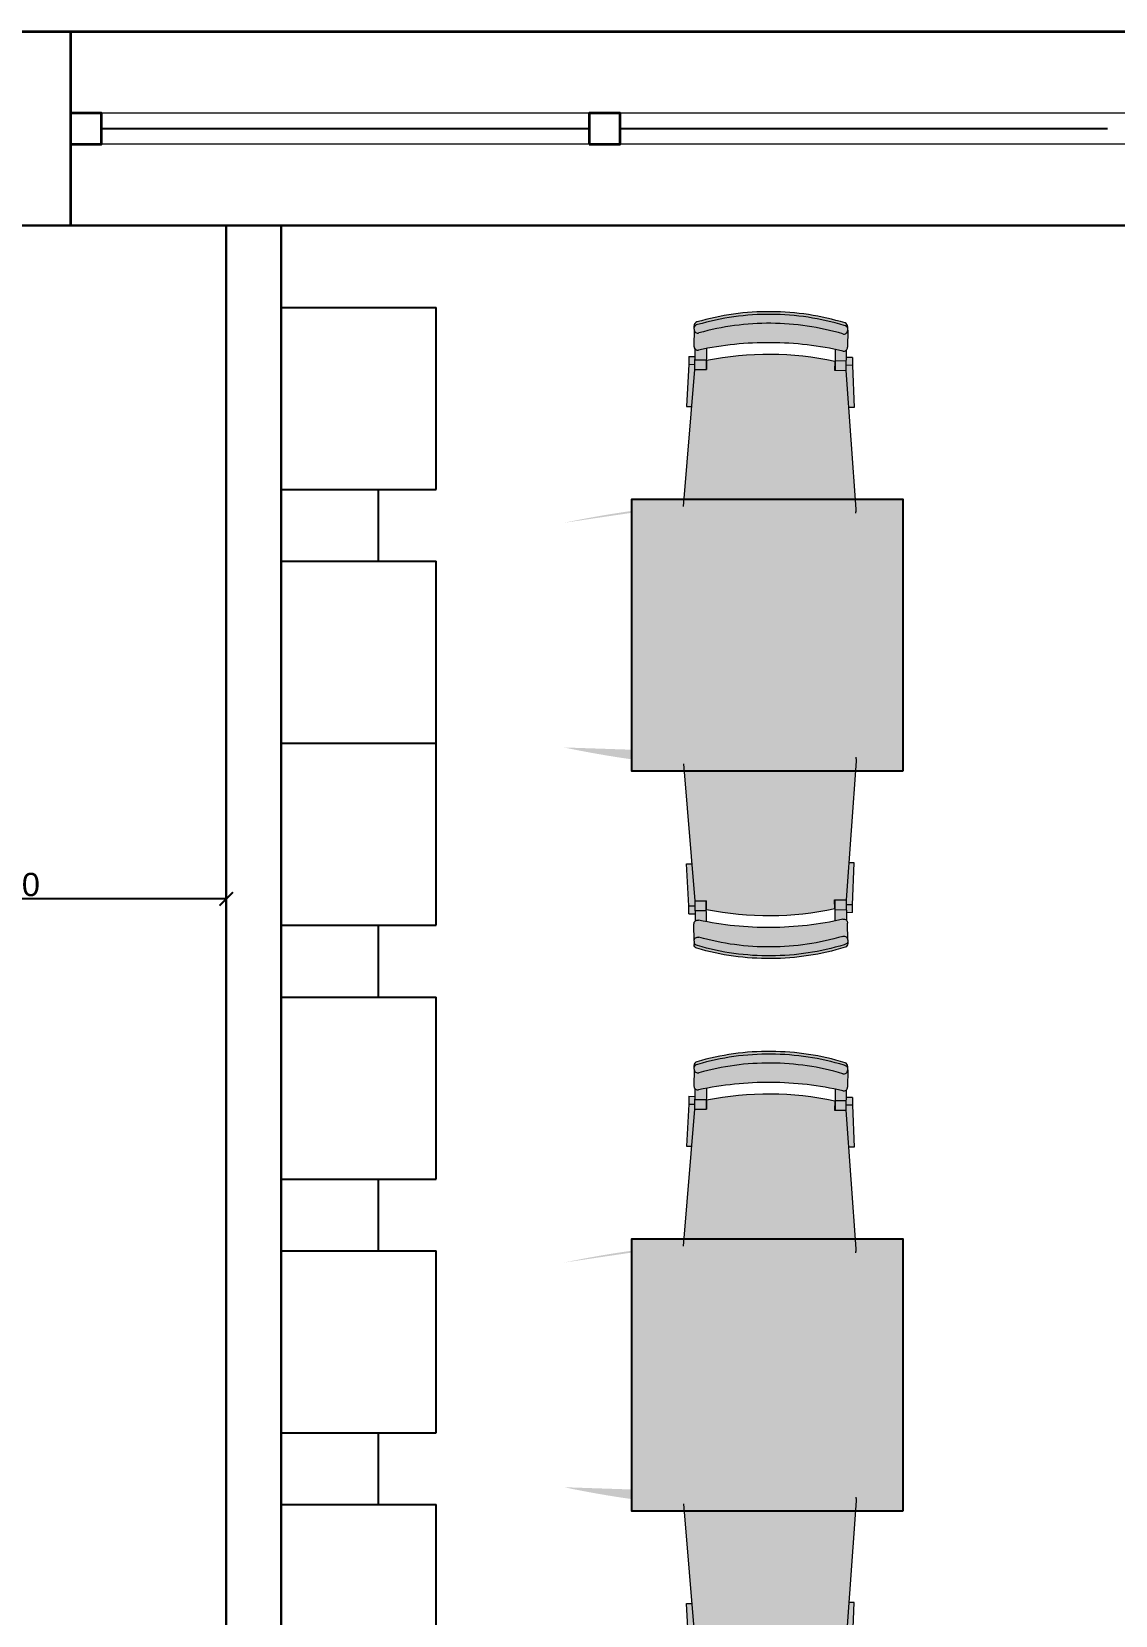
# Model space of a CAD drawing. Header units: millimetres. Extents: x -2729 to 15248, y -12439 to 5292.
# Drawn here: x 2791.4 to 3070.6, y -6640.1 to -6231.9 of the extents above; entities that cross this region are included whole.
import ezdxf

# ---------------------------------------------------------------- set-up
doc = ezdxf.new("R2010")
doc.units = ezdxf.units.MM
for name, color, linetype in [('0-Mek_vrf text', 7, 'Continuous'), ('S2000-002 Çizgi', 7, 'Continuous'), ('tefris', 39, 'Continuous')]:
    doc.layers.add(name, color=color, linetype=linetype)
for name, color, linetype, lineweight in [('CAM', 155, 'Continuous', 15), ('DUVAR', 7, 'Continuous', 30), ('DUVAR 2_Ном_пера__60', 7, 'Continuous', 35), ('pencere_Ном_пера__80', 7, 'Continuous', 13)]:
    doc.layers.add(name, color=color, linetype=linetype, lineweight=lineweight)
doc.layers.add('pencere_Ном_пера__135', color=7, linetype='Continuous', lineweight=35, true_color=0x583767)
doc.styles.get("Standard").update_dxf_attribs({"font": 'arial.ttf'})
doc.dimstyles.new('ISO-25', dxfattribs={"dimtxt": 6, "dimasz": 3.5, "dimexe": 1.25, "dimexo": 0.625, "dimtad": 1, "dimtxsty": 'Standard', "dimblk": 'ARCHTICK', "dimcen": 2.5, "dimadec": 0, "dimazin": 0, "dimtfac": 1, "dimtmove": 0, "dimatfit": 3, "dimfxl": 1, "dimarcsym": 0})

# ---------------------------------------------------------------- blocks, each defined once
blk = doc.blocks.new('dfgbdf')
at = {"layer": 'tefris', "color": 250, "lineweight": 9}
for p, q in [((-2454111.619684269, 525210.158802735), (-2454111.651142441, 525205.7704439993)), ((-2454111.619684269, 525210.158802735), (-2454111.651142441, 525205.7704439993)), ((-2454111.619684269, 525210.158802735), (-2454111.61313714, 525211.0721156007)), ((-2454072.020701715, 525209.8749354146), (-2454072.052159887, 525205.4865766789)), ((-2454072.020701715, 525209.8749354146), (-2454072.052159887, 525205.4865766789)), ((-2454072.020701715, 525209.8749354146), (-2454072.014154585, 525210.7882482801)), ((-2454111.393876919, 525199.8079857455), (-2454111.356269388, 525205.054168995)), ((-2454108.455731259, 525205.1188426953), (-2454108.493951429, 525199.7871974818)), ((-2454075.256584268, 525204.8808529217), (-2454075.294804439, 525199.5492077086)), ((-2454072.394878949, 525199.528419445), (-2454072.357271417, 525204.7746026947)), ((-2454114.364413285, 525164.5024694676), (-2454111.393876919, 525199.8079857455)), ((-2454112.999900517, 525201.1196209646), (-2454113.57778656, 525190.2564495396)), ((-2454112.985563781, 525203.1195695786), (-2454112.999900517, 525201.1196209646)), ((-2454112.999900517, 525201.1196209646), (-2454111.384557405, 525201.1080412957)), ((-2454112.985563781, 525203.1195695786), (-2454111.370220672, 525203.107989909)), ((-2454111.393876919, 525199.8079857455), (-2454108.393953999, 525199.7864806453)), ((-2454111.375956003, 525202.3079215129), (-2454108.476030512, 525202.2871332491)), ((-2454108.377466755, 525202.0864215513), (-2454108.393953999, 525199.7864806453)), ((-2454075.378314627, 525201.8498654515), (-2454075.394801869, 525199.5499245452)), ((-2454075.394801869, 525199.5499245452), (-2454072.394878949, 525199.528419445)), ((-2454075.276883522, 525202.0491434757), (-2454072.376958031, 525202.0283552122)), ((-2454069.8998299, 525163.7397039934), (-2454072.394878949, 525199.528419445)), ((-2454070.770216322, 525200.816895326), (-2454072.385559435, 525200.828474995)), ((-2454070.75587959, 525202.8168439397), (-2454072.371222701, 525202.8284236089)), ((-2454070.75587959, 525202.8168439397), (-2454070.770216322, 525200.816895326)), ((-2454070.770216322, 525200.816895326), (-2454070.348128059, 525189.946555534)), ((-2454113.57778656, 525190.2564495396), (-2454112.198356299, 525190.2465610235)), ((-2454070.348128059, 525189.946555534), (-2454071.727558321, 525189.95644405))]:
    blk.add_line(p, q, dxfattribs=at)
for centre, radius, start, end in [((-2454110.613162832, 525211.0649472337), 1, 106.424976356534, 179.5892793318425), ((-2454110.477309588, 525209.903743491), 1.465455548318734, 98.72199400806039, 127.3173746617995), ((-2454092.409191321, 525148.7779265486), 65.89265889045396, 89.45884940670703, 106.2935274857314), ((-2454092.409191321, 525148.7779265486), 65.19265889045396, 89.45884940670703, 106.2935274857314), ((-2454092.43093583, 525145.7446062912), 65.92605708526092, 89.4589154703867, 105.7679051027529), ((-2454092.130943537, 525145.7424557811), 65.92605708526092, 73.41065353881503, 89.71964317462334), ((-2454092.112385946, 525148.7757988839), 65.19265889045396, 72.8850311529628, 89.71970926283139), ((-2454092.109199028, 525148.7757760386), 65.89265889045396, 72.8850311529628, 89.71970926283139), ((-2454073.014128892, 525210.795416647), 1, 359.5892793318426, 72.75358231075933), ((-2454110.619709962, 525210.1516343682), 1, 179.5892793318425, 285.8993206494205), ((-2454110.95488347, 525210.5468397918), 0.6645643387296895, 128.1842560686453, 174.5564035868221), ((-2454073.020676022, 525209.8821037814), 1, 253.2792379985671, 359.5892793318426), ((-2454073.169802533, 525209.636302729), 1.465455548318734, 51.8611839938373, 80.45656463648214), ((-2454072.683058072, 525210.2724862649), 0.6645643387296895, 4.622155051725973, 50.99430259902947), ((-2454110.651168134, 525205.7632756322), 1, 179.5892793318425, 282.1716553241168), ((-2454092.605583447, 525121.3815767524), 85.28971260092196, 89.48851251595534, 102.0700716838015), ((-2454092.445793999, 525122.746649585), 80.92352941175771, 77.82438813700311, 101.3541705151467), ((-2454092.305591153, 525121.3794262424), 85.28971260092196, 77.10848695473183, 89.69004613117218), ((-2454073.052134194, 525205.4937450454), 1, 257.0069033155113, 359.5892793318426), ((-2454072.892565872, 525163.5310621646), 3, 344.9838835373608, 3.987984671885633)]:
    blk.add_arc(centre, radius, start, end, dxfattribs=at)
blk = doc.blocks.new('fgvbhfgjh')
h = blk.add_hatch(color=18)
h.set_gradient(color1=(8, 8, 8), color2=(145, 145, 145), one_color=1, tint=0.4099999964237213, name='INVCURVED')
h.paths.add_polyline_path([(-2451483.19880926, 521668.8699824771), (-2451413.19880926, 521668.8699824771), (-2451413.19880926, 521598.869982477), (-2451483.19880926, 521598.869982477)])
blk.add_lwpolyline([(-2451483.19880926, 521668.8699824771), (-2451413.19880926, 521668.8699824771), (-2451413.19880926, 521598.869982477), (-2451483.19880926, 521598.869982477), (-2451483.19880926, 521668.8699824771)])
blk = doc.blocks.new('mmmm')
at = {"layer": 'tefris'}
h = blk.add_hatch(color=18, dxfattribs=at)
h.set_gradient(color1=(8, 8, 8), color2=(92, 92, 92), one_color=1, tint=0.3600000143051147, name='CYLINDER')
edge = h.paths.add_edge_path()
edge.add_ellipse((-2457679.188082683, 522983.9656163464), major_axis=(-0.7071067817222897, 0.7071067817222896), ratio=0.9999999995503444, start_angle=224.6289349861511, end_angle=297.794258137757, ccw=False)
edge.add_line((-2457678.188103654, 522983.9591400851), (-2457678.19209032, 522983.4386288924))
edge.add_ellipse((-2457678.856640798, 522983.4429210727), major_axis=(0.4699179507806104, 0.4699179507806102), ratio=0.9999999992327752, start_angle=314.6299447237471, end_angle=369.2071047513651)
edge.add_ellipse((-2457679.342933607, 522982.8063922324), major_axis=(1.036233554988591, 1.036233554988591), ratio=0.9999999988766552, start_angle=8.340224815695624, end_angle=35.49723029684532)
edge.add_ellipse((-2457698.242316748, 522921.9324592913), major_axis=(46.09817118423729, 46.09817118423728), ratio=0.9999999999767026, start_angle=27.92569661727104, end_angle=44.76037470618905)
edge.add_ellipse((-2457698.539123553, 522921.9343762971), major_axis=(46.098171190294, 46.098171190294), ratio=0.9999999999654413, start_angle=44.49951486546471, end_angle=61.33419295303329)
edge.add_ellipse((-2457716.650621083, 522983.047354069), major_axis=(1.0362335564434, 1.0362335564434), ratio=0.9999999993428333, start_angle=53.76265933991045, end_angle=80.91966347774053)
edge.add_ellipse((-2457717.128651278, 522983.6901112522), major_axis=(-0.469917950441453, 0.469917950441453), ratio=0.9999999963918572, start_angle=-9.94721817048274, end_angle=39.59706914734291)
edge.add_line((-2457717.790263056, 522983.7526861261), (-2457717.787277593, 522984.2149197343))
edge.add_ellipse((-2457716.78729845, 522984.2084610986), major_axis=(0.7071067817655636, 0.7071067817655637), ratio=0.9999999992213571, start_angle=61.465641435351586, end_angle=134.6299448394291, ccw=False)
edge.add_ellipse((-2457698.539123555, 522921.9343762975), major_axis=(-46.59314593089847, 46.59314593089847), ratio=0.9999999999548213, start_angle=314.49951495361813, end_angle=331.3341929450192, ccw=False)
edge.add_ellipse((-2457698.239129812, 522921.9324387084), major_axis=(-46.5931459337958, 46.59314593379575), ratio=0.9999999999815988, start_angle=297.92569677302316, end_angle=314.76037479879227, ccw=False)
edge = h.paths.add_edge_path()
edge.add_ellipse((-2457761.927457061, 522875.6034356472), major_axis=(119.3420201263131, 37.18174596054682), ratio=0.4265283154179995, start_angle=36.98227490870283, end_angle=62.29266454274355)
edge.add_line((-2457720.479314032, 522937.9572304637), (-2457717.560022757, 522972.9509483364))
edge.add_line((-2457717.560022757, 522972.9509483366), (-2457714.560085328, 522972.9315724254))
edge.add_line((-2457714.560085328, 522972.931572425), (-2457714.545230464, 522975.231524454))
edge.add_ellipse((-2457698.557250628, 522895.9030799139), major_axis=(57.22157640173275, 57.22157640173277), ratio=0.9999999999961988, start_angle=392.86505360477304, end_angle=416.39483596480096, ccw=False)
edge.add_line((-2457681.545918752, 522975.0183894324), (-2457681.560773617, 522972.7184374039))
edge.add_line((-2457681.560773616, 522972.7184374039), (-2457678.560836188, 522972.6990614928))
edge.add_line((-2457678.560836188, 522972.6990614924), (-2457676.040386869, 522936.9121259068))
edge.add_ellipse((-2457679.032974005, 522936.7013600478), major_axis=(2.12132034998911, 2.12132034998911), ratio=0.9999999987284928, start_angle=300.03121224990423, end_angle=319.0286501075705, ccw=False)
edge = h.paths.add_edge_path()
edge.add_ellipse((-2457716.821540904, 522978.9067638578), major_axis=(-0.7071067809131965, 0.7071067809131961), ratio=0.999999999829844, start_angle=44.6284355362892, end_angle=147.0115104225966, ccw=False)
edge.add_line((-2457717.821519876, 522978.9132488352), (-2457717.793176502, 522983.3016024525))
edge.add_ellipse((-2457716.793197359, 522983.2951438157), major_axis=(0.7071067811908893, 0.7071067811908892), ratio=0.9999999999920784, start_angle=134.629944794807, end_angle=240.939986716869)
edge.add_ellipse((-2457698.558715172, 522918.9010413723), major_axis=(-46.61676202146179, 46.61676202146179), ratio=0.9999999999765883, start_angle=314.49958098612035, end_angle=330.80857055908643, ccw=False)
edge.add_ellipse((-2457698.258721432, 522918.8991037826), major_axis=(46.61676202181242, 46.61676202181243), ratio=0.9999999999946059, start_angle=388.45131901296287, end_angle=404.7603086764847, ccw=False)
edge.add_ellipse((-2457679.193981591, 522983.0522990646), major_axis=(0.7071067814499962, 0.7071067814499961), ratio=0.999999999992008, start_angle=208.3199025619581, end_angle=314.6281288870354)
edge.add_line((-2457678.194002653, 522983.0458087349), (-2457678.222345992, 522978.6574604695))
edge.add_ellipse((-2457679.222325135, 522978.6639191065), major_axis=(0.7071067813485851, 0.7071067813485854), ratio=0.9999999999161822, start_angle=212.248395108644, end_angle=314.629944792633, ccw=False)
edge.add_ellipse((-2457698.416077437, 522894.5359564247), major_axis=(60.30893414147975, 60.30893414147973), ratio=0.9999999999651737, start_angle=32.14679778577749, end_angle=44.73071163836433)
edge.add_ellipse((-2457698.716071179, 522894.5378940119), major_axis=(-60.30893414080492, 60.30893414080492), ratio=0.9999999999433816, start_angle=-45.47082196288935, end_angle=-32.88690840348889)
edge = h.paths.add_edge_path()
edge.add_ellipse((-2457698.242316748, 522921.9324592911), major_axis=(46.09817118435935, 46.09817118435936), ratio=0.9999999999766949, start_angle=387.9256966173313, end_angle=404.76037470619013, ccw=False)
edge.add_ellipse((-2457679.342933608, 522982.8063922322), major_axis=(-1.036233556076851, 1.036233556076851), ratio=0.9999999998429832, start_angle=276.9018505936157, end_angle=305.4972302277553, ccw=False)
edge.add_ellipse((-2457678.856640796, 522983.4429210722), major_axis=(-0.4699179509142243, 0.4699179509142243), ratio=0.9999999997353802, start_angle=224.629944793192, end_angle=276.0349705361688, ccw=False)
edge.add_line((-2457678.19209032, 522983.4386288924), (-2457678.194002448, 522983.0458404273))
edge.add_line((-2457678.194002448, 522983.0458404273), (-2457678.194002653, 522983.0458087423))
edge.add_ellipse((-2457679.19398159, 522983.0522990641), major_axis=(-0.7071067810289291, 0.7071067810289291), ratio=0.9999999999624826, start_angle=118.5788082655967, end_angle=224.6281293417238, ccw=False)
edge.add_ellipse((-2457698.258721431, 522918.8991037807), major_axis=(46.61676202343754, 46.61676202343754), ratio=0.9999999999963467, start_angle=28.44739180344517, end_angle=44.76030867725096)
edge.add_ellipse((-2457698.55871517, 522918.9010413715), major_axis=(-46.61676202056894, 46.61676202056894), ratio=0.999999999949352, start_angle=-45.50041901262929, end_angle=-29.18750223913822)
edge.add_ellipse((-2457716.793197359, 522983.2951438157), major_axis=(0.7071067813918692, 0.7071067813918696), ratio=0.9999999995664592, start_angle=134.6299447559351, end_angle=240.68108163018968, ccw=False)
edge.add_line((-2457717.793176501, 522983.301602453), (-2457717.790263056, 522983.7526861276))
edge.add_ellipse((-2457717.128651278, 522983.6901112515), major_axis=(0.469917950619392, 0.4699179506193922), ratio=0.9999999993763433, start_angle=83.22492197080362, end_angle=129.5970688284159, ccw=False)
edge.add_ellipse((-2457716.650621081, 522983.0473540693), major_axis=(1.03623355833267, 1.03623355833267), ratio=0.9999999979251082, start_angle=413.76265943400807, end_angle=442.35804038675644, ccw=False)
edge.add_ellipse((-2457698.539123553, 522921.9343762971), major_axis=(46.0981711902941, 46.09817119029425), ratio=0.9999999999654386, start_angle=404.4995148654648, end_angle=421.3341929530333, ccw=False)
h.paths.add_polyline_path([(-2457718.357715751, 522963.3889550469), (-2457719.737152682, 522963.3978645154), (-2457719.166976878, 522974.2614433565), (-2457717.551625955, 522974.2510101737), (-2457717.560022757, 522972.9509483366)])
h.paths.add_polyline_path([(-2457676.507285125, 522963.1186526685), (-2457677.886722056, 522963.1275621374), (-2457678.560836188, 522972.6990614924), (-2457678.552439386, 522973.9991233298), (-2457676.937088463, 522973.9886901478)])
h.paths.add_polyline_path([(-2457678.539522111, 522975.9990816154), (-2457676.924171188, 522975.9886484326), (-2457676.937088463, 522973.9886901478), (-2457678.552439386, 522973.9991233298)])
h.paths.add_polyline_path([(-2457717.551625955, 522974.2510101737), (-2457719.166976878, 522974.2614433565), (-2457719.154059605, 522976.2614016419), (-2457717.53870868, 522976.2509684595)])
edge = h.paths.add_edge_path()
edge.add_line((-2457714.64393665, 522975.4321661454), (-2457717.543876164, 522975.4508961928))
edge.add_line((-2457717.543876164, 522975.4508961928), (-2457717.526138693, 522978.1971569562))
edge.add_ellipse((-2457716.821540904, 522978.9067638582), major_axis=(-0.7071067812190581, 0.7071067812190583), ratio=0.9999999999837588, start_angle=90.20294078737055, end_angle=147.2123183470314)
edge.add_ellipse((-2457698.716071199, 522894.5378939973), major_axis=(-60.30893392307935, 60.30893392307935), ratio=0.999999994913458, start_angle=325.7503848735804, end_angle=327.11073702994173, ccw=False)
edge.add_line((-2457714.625215686, 522978.330699174), (-2457714.64393665, 522975.4321661454))
h = blk.add_hatch(color=33, dxfattribs=at)
h.set_gradient(color1=(172, 159, 128), one_color=1, tint=1, name='CYLINDER')
h.paths.add_polyline_path([(-2457681.460775703, 522972.717791541), (-2457681.44462911, 522975.2177393974), (-2457678.544689596, 522975.1990093497), (-2457678.560836188, 522972.6990614924)])
edge = h.paths.add_edge_path()
edge.add_line((-2457678.544689596, 522975.1990093497), (-2457681.44462911, 522975.2177393974))
edge.add_line((-2457681.44462911, 522975.2177393974), (-2457681.425908146, 522978.1162724265))
edge.add_ellipse((-2457698.416077457, 522894.535956455), major_axis=(60.30893391531446, 60.30893391531446), ratio=0.9999999950626882, start_angle=392.1491526882551, end_angle=393.50950465792675, ccw=False)
edge.add_ellipse((-2457679.222325135, 522978.6639191066), major_axis=(0.7071067813949794, 0.7071067813949791), ratio=0.9999999999964688, start_angle=212.0475552884645, end_angle=269.0569487911714)
edge.add_line((-2457678.526952125, 522977.9452701127), (-2457678.544689596, 522975.1990093497))
h.paths.add_polyline_path([(-2457717.560022757, 522972.9509483366), (-2457717.543876164, 522975.4508961928), (-2457714.64393665, 522975.4321661454), (-2457714.660083242, 522972.9322182896)])
h = blk.add_hatch(color=18, dxfattribs=at)
h.set_gradient(color1=(8, 8, 8), color2=(92, 92, 92), one_color=1, tint=0.3600000143051147, name='CYLINDER')
h.paths.add_polyline_path([(-2457678.892278905, 522823.9789179585, 0.3305505333251211), (-2457678.188103657, 522824.9406429432), (-2457678.192090323, 522825.4611541359, -0.2427438629334576), (-2457678.467965631, 522824.9178096643, -0.119052518395025), (-2457679.100993811, 522824.6480447833, -0.0735875389792936), (-2457697.969665526, 522821.7752349952, -0.0735875389735171), (-2457716.873871161, 522824.4040783907, -0.1190525126681235), (-2457717.510331056, 522824.6656439186, -0.2196094287040335), (-2457717.79026306, 522825.1470969022), (-2457717.787277597, 522824.6848632938, 0.3305455976475086), (-2457717.070738772, 522823.7323320513, 0.0735875385497968), (-2457697.96355113, 522821.0752617001, 0.0735875387030554)])
edge = h.paths.add_edge_path()
edge.add_ellipse((-2457761.927457065, 522933.2963473811), major_axis=(119.3420201236627, -37.18174596169329), ratio=0.4265283154215424, start_angle=297.7073354583348, end_angle=323.01772509326184, ccw=False)
edge.add_line((-2457720.479314036, 522870.9425525646), (-2457717.560022761, 522835.9488346917))
edge.add_line((-2457717.56002276, 522835.9488346917), (-2457714.560085332, 522835.9682106028))
edge.add_line((-2457714.560085332, 522835.9682106035), (-2457714.545230468, 522833.6682585744))
edge.add_arc((-2457698.557250631, 522912.9967031139), 80.92352941115504, 258.6051640350927, 282.1349463954001)
edge.add_line((-2457681.545918755, 522833.8813935955), (-2457681.56077362, 522836.1813456244))
edge.add_line((-2457681.56077362, 522836.1813456244), (-2457678.560836191, 522836.2007215356))
edge.add_line((-2457678.560836191, 522836.2007215356), (-2457676.040386872, 522871.9876571211))
edge.add_arc((-2457679.032974006, 522872.19842298), 3.000000000802631, -4.02865014046936, 14.96878772636373)
h.paths.add_polyline_path([(-2457716.613432716, 522830.9711249828, 0.4790289221056363), (-2457717.82151988, 522829.986534193), (-2457717.793176506, 522825.5981805755, -0.500271849319481), (-2457716.518567012, 522826.5661890912, 0.07128175433068201), (-2457697.982926989, 522824.0751990416, 0.0712817547301692), (-2457679.481009383, 522826.80540622, -0.5002619448420746), (-2457678.194002657, 522825.8539742935), (-2457678.222345996, 522830.2423225585, 0.4790207402578018), (-2457679.443049894, 522831.2112000601, -0.0549629285443206), (-2457698.015219949, 522829.0750560141, -0.054962927260355)])
h.paths.add_polyline_path([(-2457697.969665526, 522821.7752349952, 0.0735875389792797), (-2457679.100993811, 522824.6480447833, 0.1254224069759553), (-2457678.438732215, 522824.9401432965, 0.2281353875295868), (-2457678.192090323, 522825.4611541359), (-2457678.194002451, 522825.8539426008), (-2457678.194002657, 522825.853974286, 0.4988503369004011), (-2457679.476677848, 522826.8066934443, -0.071298977506095), (-2457697.982926989, 522824.0751990416, -0.0712989770642944), (-2457716.522914801, 522826.5674202554, 0.4988602312897345), (-2457717.793176505, 522825.5981805753), (-2457717.79026306, 522825.1470969007, 0.205143870496195), (-2457717.539850573, 522824.6875981205, 0.1254224130629383), (-2457716.873871161, 522824.4040783907, 0.0735875389735347)])
h.paths.add_polyline_path([(-2457718.357715755, 522845.5108279814), (-2457719.737152685, 522845.5019185132), (-2457719.166976882, 522834.6383396718), (-2457717.551625958, 522834.6487728546), (-2457717.56002276, 522835.9488346917)])
h.paths.add_polyline_path([(-2457676.507285128, 522845.7811303599), (-2457677.88672206, 522845.7722208911), (-2457678.560836191, 522836.2007215356), (-2457678.552439389, 522834.9006596985), (-2457676.937088467, 522834.9110928807)])
h.paths.add_polyline_path([(-2457678.539522115, 522832.900701413), (-2457676.924171192, 522832.9111345956), (-2457676.937088467, 522834.9110928807), (-2457678.552439389, 522834.9006596985)])
h.paths.add_polyline_path([(-2457717.551625958, 522834.6487728546), (-2457719.166976882, 522834.6383396718), (-2457719.154059607, 522832.6383813862), (-2457717.538708684, 522832.6488145689)])
h.paths.add_polyline_path([(-2457714.643936654, 522833.4676168826), (-2457717.543876167, 522833.4488868353), (-2457717.526138697, 522830.7026260718, -0.2540112033113549), (-2457716.610005976, 522830.9703896076, 0.0059357257269831), (-2457714.62521569, 522830.5690838541)])
h = blk.add_hatch(color=33, dxfattribs=at)
h.set_gradient(color1=(172, 159, 128), one_color=1, tint=1, name='CYLINDER')
h.paths.add_polyline_path([(-2457681.460775706, 522836.1819914873), (-2457681.444629114, 522833.6820436308), (-2457678.544689599, 522833.7007736783), (-2457678.560836191, 522836.2007215356)])
h.paths.add_polyline_path([(-2457678.544689599, 522833.7007736783), (-2457681.444629114, 522833.6820436308), (-2457681.42590815, 522830.7835106015, 0.0059357249099136), (-2457679.446467393, 522831.2104203594, -0.254011277546088), (-2457678.526952128, 522830.9545129157)])
h.paths.add_polyline_path([(-2457717.56002276, 522835.9488346917), (-2457717.543876167, 522833.4488868353), (-2457714.643936654, 522833.4676168826), (-2457714.660083246, 522835.9675647388)])
at = {"extrusion": (0, 0, -1), "zscale": -1, "rotation": 90}
blk.add_blockref('fgvbhfgjh', (2979332.754085634, 2974352.648700772), dxfattribs=at)
at = {"layer": 'tefris', "rotation": 0.0406654588504009}
blk.add_blockref('dfgbdf', (-3234.025752595626, -484.92879121704), dxfattribs=at)
at = {"layer": 'tefris', "xscale": -1, "rotation": 179.9593345443883}
blk.add_blockref('dfgbdf', (-3234.025752601215, 1046293.828574249), dxfattribs=at)
blk = doc.blocks.new('_ArchTick')
at = {"color": 0, "linetype": 'ByBlock', "const_width": 0.15}
blk.add_lwpolyline([(-0.5, -0.5), (0.5, 0.5)], dxfattribs=at)
blk = doc.blocks.new('*D260')
at = {"layer": 'Defpoints', "color": 0, "transparency": 16777216}
for p in [(2731.531011782106, -6438.327909518313), (2841.531011782106, -6438.327909518313), (2731.531011782106, -6455.435804890458)]:
    blk.add_point(p, dxfattribs=at)
at = {"layer": 'S2000-002 Çizgi', "color": 0, "lineweight": -2, "transparency": 16777216}
for p, q in [((2731.531011782106, -6438.952909518313), (2731.531011782106, -6456.685804890458)), ((2841.531011782106, -6438.952909518313), (2841.531011782106, -6456.685804890458)), ((2841.531011782106, -6455.435804890458), (2731.531011782106, -6455.435804890458))]:
    blk.add_line(p, q, dxfattribs=at)
at = {"layer": 'S2000-002 Çizgi', "color": 0, "lineweight": -2, "transparency": 16777216, "xscale": 3.5, "yscale": 3.5, "zscale": 3.5, "rotation": 180}
blk.add_blockref('_ArchTick', (2731.531011782106, -6455.435804890458), dxfattribs=at)
at = {"layer": 'S2000-002 Çizgi', "color": 0, "lineweight": -2, "transparency": 16777216, "xscale": 3.5, "yscale": 3.5, "zscale": 3.5}
blk.add_blockref('_ArchTick', (2841.531011782106, -6455.435804890458), dxfattribs=at)
at = {"layer": 'S2000-002 Çizgi', "color": 0, "transparency": 16777216, "insert": (2786.531011782106, -6451.747366964128), "char_height": 6, "attachment_point": 5}
blk.add_mtext('110', dxfattribs=at)

msp = doc.modelspace()

# ---------------------------------------------------------------- linework, layer by layer
for p, q in [((2855.664102070662, -6302.961489316848), (2895.664102070662, -6302.961489316848)), ((2895.664102070664, -6349.872682078451), (2895.664102070664, -6302.961489316848)), ((2855.664102070662, -6349.872682078451), (2895.664102070664, -6349.872682078451)), ((2880.664102070666, -6349.872682078451), (2880.664102070664, -6368.385379566025)), ((2855.664102070662, -6368.385379566025), (2895.664102070662, -6368.385379566025)), ((2895.664102070664, -6415.296572327628), (2895.664102070664, -6368.385379566025)), ((2855.664102070664, -6415.296572327628), (2895.664102070664, -6415.296572327628)), ((2895.664102070666, -6462.207765089232), (2895.664102070666, -6415.296572327628)), ((2855.664102070664, -6462.207765089232), (2895.664102070666, -6462.207765089232)), ((2880.664102070667, -6462.207765089232), (2880.664102070666, -6480.720462576805)), ((2855.664102070664, -6480.720462576805), (2895.664102070664, -6480.720462576805)), ((2895.664102070666, -6527.631655338409), (2895.664102070666, -6480.720462576805)), ((2855.664102070664, -6527.631655338409), (2895.664102070666, -6527.631655338409)), ((2880.664102070667, -6527.631655338409), (2880.664102070666, -6546.144352825982)), ((2855.664102070664, -6546.144352825982), (2895.664102070664, -6546.144352825982)), ((2895.664102070666, -6593.055545587586), (2895.664102070666, -6546.144352825982)), ((2855.664102070664, -6593.055545587586), (2895.664102070666, -6593.055545587586)), ((2880.664102070667, -6593.055545587586), (2880.664102070666, -6611.568243075159)), ((2855.664102070664, -6611.568243075159), (2895.664102070664, -6611.568243075159)), ((2895.664102070666, -6658.479435836763), (2895.664102070666, -6611.568243075159))]:
    msp.add_line(p, q)
at = {"layer": 'CAM', "lineweight": -2}
for p, q in [((2809.419621588193, -6256.872149824575), (2935.030452856835, -6256.872132862965)), ((2943.030441514955, -6256.872132863416), (3068.641272783596, -6256.872115901805))]:
    msp.add_line(p, q, dxfattribs=at)
at = {"layer": 'DUVAR', "linetype": 'Continuous'}
msp.add_line((2728.622254598387, -6281.872114422498), (4562.661901643642, -6281.872114422498), dxfattribs=at)
msp.add_lwpolyline([(2841.531011782106, -6281.872114422498), (2855.664451639648, -6281.872114422498), (2855.664451639648, -6803.457008279205), (2841.531011782106, -6803.457008279205)], close=True, dxfattribs=at)
at = {"layer": 'DUVAR 2_Ном_пера__60', "linetype": 'Continuous'}
for p, q in [((3384.80516184968, -6231.872185228341), (2728.622254598387, -6231.872185228385)), ((2801.419632930087, -6231.872185228385), (2801.419632930073, -6281.872114422498))]:
    msp.add_line(p, q, dxfattribs=at)
at = {"layer": 'pencere_Ном_пера__135', "linetype": 'Continuous', "flags": 128}
for points in [[(2801.419632930073, -6260.872144160471), (2809.419621588193, -6260.872144160479), (2809.419621588193, -6252.872155488673), (2801.419632930087, -6252.872155488678)], [(2935.030452856835, -6260.872127198418), (2943.03044151494, -6260.872127198418), (2943.030441514955, -6252.872138527512), (2935.030452856819, -6252.872138527512)]]:
    msp.add_lwpolyline(points, close=True, dxfattribs=at)
at = {"layer": 'pencere_Ном_пера__80', "linetype": 'Continuous'}
for p, q in [((3351.862889924184, -6252.872087644967), (2801.419632930087, -6252.872155488678)), ((3351.861902956484, -6260.872076314967), (2801.419632930073, -6260.872144160471))]:
    msp.add_line(p, q, dxfattribs=at)

# ---------------------------------------------------------------- block references
at = {"layer": '0-Mek_vrf text', "color": 1}
for p in [(2460679.878943202, -529291.8769284862), (2460679.878943202, -529482.5699169316)]:
    msp.add_blockref('mmmm', p, dxfattribs=at)

# ---------------------------------------------------------------- dimensions: what is measured, and where the dimension line sits
at = {"layer": 'S2000-002 Çizgi'}
dim = msp.add_linear_dim(base=(2731.531011782106, -6455.435804890458), p1=(2841.531011782106, -6438.327909518313), p2=(2731.531011782106, -6438.327909518313), dimstyle='ISO-25', override={"dimfxl": 1.25}, dxfattribs=at)
dim.commit()
dim.dimension.update_dxf_attribs({"geometry": '*D260', "text_midpoint": (2786.531011782106, -6451.747366964128)})

doc.saveas('drawing.dxf')
